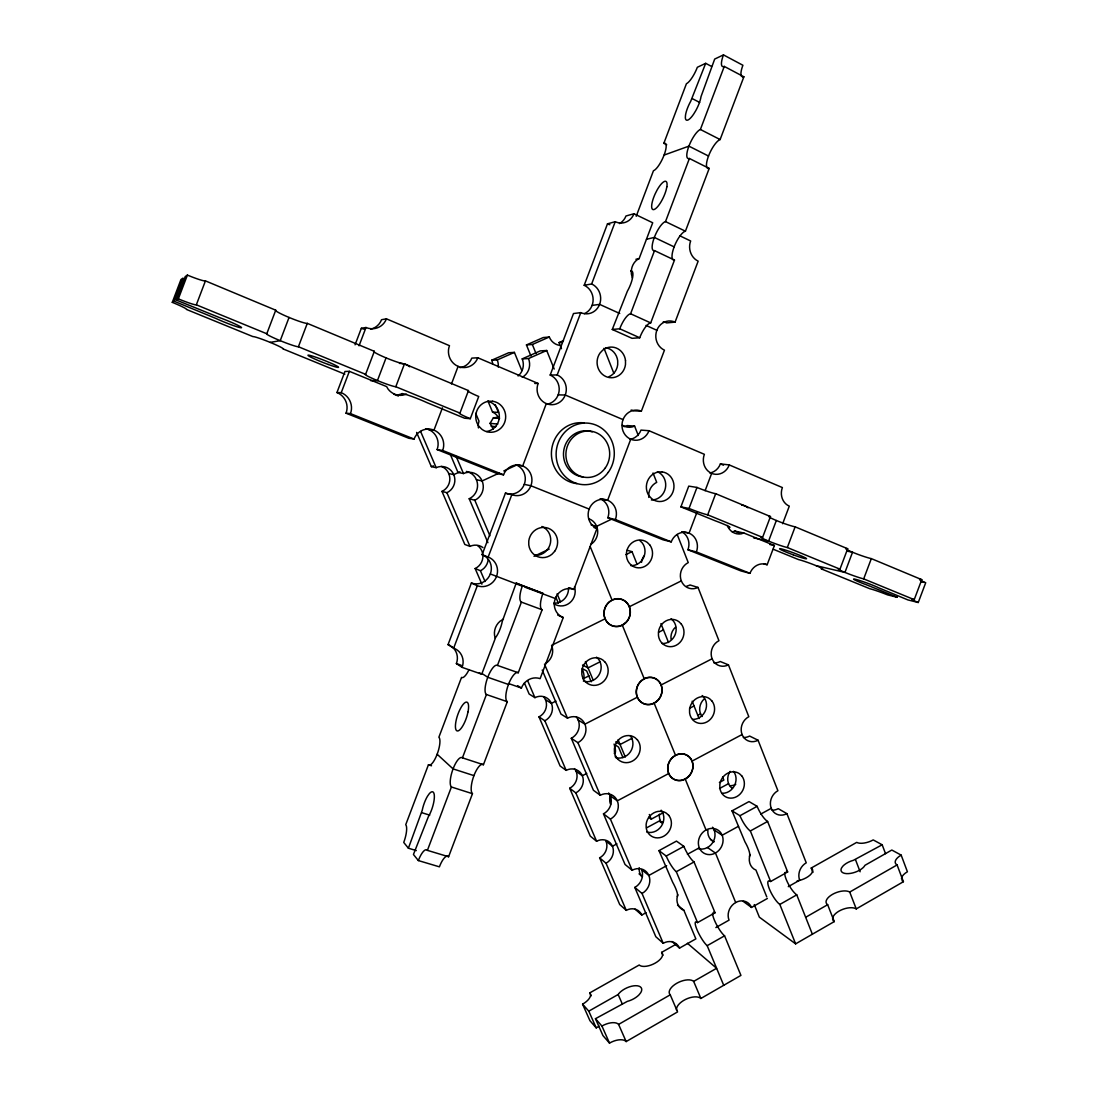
<?xml version="1.0" encoding="UTF-8"?>
<svg xmlns="http://www.w3.org/2000/svg" width="1098" height="1098" viewBox="0 0 1098 1098"><rect width="100%" height="100%" fill="white"/><g stroke="black" fill="none" stroke-linecap="round" stroke-linejoin="round"><path stroke-width="1.5" d="M416.307 850.593L408.401 848.219L422.222 810.324A15.331 4.557 -72.1 0 1 427.493 796.228L429.153 793.868A15.331 4.557 -72.1 0 1 434.355 797.313A15.331 4.557 -72.1 0 1 428.371 816.665L413.438 854.477L418.352 860.571L439.406 866.83A15.784 4.968 -72.9 0 1 448.602 856.742L472.469 793.689A15.633 5.023 -71.8 0 1 473.938 775.627A15.633 5.023 -71.8 0 1 483.436 764.716L507.303 701.704A15.523 5.051 -70.7 0 1 508.456 684.466A15.523 5.051 -70.7 0 1 518.27 672.731L542.11 609.761A15.482 5.065 -69.5 0 1 542.947 593.373L516.211 583.12L502.308 621.276A15.139 4.612 -70 0 1 496.969 635.55L495.198 638.171M677.823 894.637L677.013 898.04A13.56 11.913 -56.7 0 0 681.94 909.377L683.876 910.269L695.858 938.886L679.538 948.096A13.615 11.886 -54.3 0 0 663.219 943.278L655.808 936.704L634.809 887.417A13.588 12.119 -55 0 0 641.548 869.616L648.836 875.463L666.651 865.691M750.154 854.491L749.358 857.854A13.327 11.639 -60.6 0 0 754.065 869.122L755.932 870.028L766.747 896.874M847.725 551.251L852.57 552.253A14.645 1.194 20 0 0 871.332 558.621L921.771 579.662A14.48 1.139 19.8 0 0 925.71 582.736L918.257 602.5A14.48 0.947 20 0 1 914.222 599.645L863.687 578.893A14.645 1.002 20.2 0 1 844.911 572.401A14.645 1.002 20.2 0 1 839.97 569.148L787.321 547.531A14.864 1.043 20.4 0 1 768.559 541.081A14.864 1.043 20.4 0 1 762.602 537.375L770.467 516.554L715.69 493.702A15.125 1.304 20.5 0 1 696.969 487.43L688.748 486.126L680.897 506.878L715.333 520.836A14.576 1.016 20.5 0 1 727.645 525.901A14.576 1.016 20.5 0 1 728.509 527.314M770.467 516.554A14.864 1.249 20.3 0 0 776.341 520.493L768.6 541.094L753.64 537.869M681.721 531.72A14.521 13.382 -75.3 0 1 687.924 549.755L740.944 570.946L749.961 573.334A14.411 12.984 -74 0 1 767.159 564.715L774.406 545.514L743.826 532.983L734.85 531.089L732.256 531.912M782.654 523.719L789.297 506.137A14.439 12.943 -79.3 0 1 782.38 487.567L729.278 464.934L720.412 463.878A14.562 13.327 -81.8 0 1 709.843 473.005M787.321 547.531L795.13 526.834L847.67 548.753A14.645 1.194 20 0 0 852.528 552.239L844.952 572.415L816.171 565.69A13.849 0.906 20.3 0 0 798.438 559.555L773.198 549.233M839.97 569.148L847.67 548.753M863.687 578.893L871.332 558.621M914.222 599.645L921.771 579.662M275.735 310.199A17.225 1.565 22 0 0 288.994 317.418A17.225 1.565 22 0 0 307.289 323.361L374.336 351.333A16.607 1.51 21.6 0 0 386.002 357.852A16.607 1.51 21.6 0 0 404.462 363.891L468.475 390.6A16.086 1.455 21.3 0 0 478.728 396.488L470.301 418.681A16.086 1.222 21.2 0 1 459.952 413.081L395.788 386.729A16.607 1.263 21.5 0 1 377.383 380.553A16.607 1.263 21.5 0 1 365.607 374.336L298.409 346.748A17.225 1.304 21.8 0 1 280.168 340.654A17.225 1.304 21.8 0 1 266.787 333.751L275.735 310.199L205.436 280.882A17.966 1.606 22.3 0 1 187.387 275.09L185.219 276.586L176.298 300.042L219.614 317.638A17.06 1.249 21.9 0 1 239.419 326.12A17.06 1.249 21.9 0 1 235.301 326.216L231.76 324.967A17.06 1.249 21.9 0 1 216.182 318.571L174.211 301.25L172.29 302.348A16.909 1.194 22 0 1 186.536 309.471L252.979 336.619A16.25 1.153 21.8 0 1 270.108 342.356A16.25 1.153 21.8 0 1 282.845 348.835L344.854 374.171M289.048 317.446L280.223 340.682L270.163 342.384M298.409 346.748L307.289 323.361M521.934 586.044L490.339 573.952A15.139 14.562 -66.1 0 0 482.104 554.71L505.437 493.153L511.819 494.649A15.358 14.713 -81.1 0 0 530.91 485.728A15.358 14.713 -81.1 0 0 522.621 465.936A15.358 14.713 -81.1 0 0 503.529 474.816L442.672 450.482A15.729 15.345 88.6 0 0 433.93 430.114A15.729 15.345 88.6 0 0 414.07 439.049L408.854 438.28L346.048 413.191A15.99 15.701 57.2 0 0 336.949 392.535L344.95 371.481L349.356 371.33L386.647 386.606L388.074 389.076A16.031 15.564 72.5 0 0 402.582 395.225L406.493 394.155M355.066 344.813L361.338 328.275L365.991 327.506A16.388 15.743 62.9 0 0 386.441 318.832L449.48 345.692A15.866 15.194 78.1 0 0 458.099 366.375L451.498 383.929M414.07 439.049L350.468 413.617A16.209 15.921 58.7 0 0 341.245 392.672L349.356 371.33M359.046 345.801L365.991 327.506M365.607 374.336L374.336 351.333M386.057 357.866L377.438 380.581L370.589 380.622M395.788 386.729L404.462 363.891M442.439 407.825L433.985 430.128L428.508 429.483M459.952 413.081L468.475 390.6M503.406 619.066L500.098 621.194A15.207 14.411 -61.2 0 0 494.539 635.371L495.322 638.295L481.72 674.199L462.093 667.364A15.413 14.686 -53 0 0 453.652 648.177L448.039 644.636L471.385 583.024A15.139 14.562 -66.1 0 0 490.339 573.952M546.886 404.256A15.248 14.439 88.3 0 0 559.115 391.012A15.248 14.439 88.3 0 0 550.18 375.049L573.485 313.548L580.787 312.628A15.578 14.48 82.8 0 0 599.604 304.366L619.725 313.479M584.438 313.63A15.372 14.301 82.4 0 0 593.126 299.548A15.372 14.301 82.4 0 0 584.191 285.288L607.482 223.841L615.237 221.7A15.729 14.329 79.3 0 0 633.944 213.753L652.706 222.77L639.118 258.62L636.922 259.924A15.441 14.137 84 0 0 631.391 274.047L632.324 277.972M453.652 648.177L477.314 585.742A15.345 14.741 -66.2 0 0 496.502 576.532A15.345 14.741 -66.2 0 0 488.185 557.043L511.819 494.649M546.31 403.611L522.689 465.964L517.789 465.127M601.635 499.041L607.633 500.276L630.746 439.227A15.084 14.027 -85.3 0 1 623.033 419.614L565.264 395.033A15.454 14.617 88.6 0 0 557.18 374.94L580.787 312.628M592.083 305.409L599.618 304.366A15.578 14.48 82.8 0 0 591.644 283.97L615.237 221.7M469.038 669.602A14.741 4.351 -70.4 0 1 461.531 677.411L438.857 737.266A14.837 4.337 -71.4 0 1 437.141 754.244A14.837 4.337 -71.4 0 1 428.426 764.798L405.738 824.694A14.974 4.296 -72.4 0 1 403.735 842.44L408.401 848.219M636.209 216.279L653.447 170.753A15.166 4.214 -64.8 0 0 664.084 155.079A15.166 4.214 -64.8 0 0 663.837 143.33L686.428 83.709A15.399 4.145 -64.1 0 0 697.34 67.28L705.685 63.327L711.531 66.429M741.397 76.27A16.292 4.776 -63.2 0 1 742.907 65.262L723.472 54.9L714.688 59.059L701.032 96.569A15.743 4.406 -64.2 0 1 695.72 110.747L693.675 114.082A15.743 4.406 -64.2 0 1 685.344 117.664L685.509 115.18A15.743 4.406 -64.2 0 1 690.738 101.222L705.685 63.327M723.472 54.9A16.388 4.612 -63.5 0 0 724.282 66.415L743.881 76.805L720.123 139.556A16.031 4.859 -64.1 0 0 708.526 156.04A16.031 4.859 -64.1 0 0 709.198 168.419L685.427 231.198A15.811 4.941 -65.1 0 0 674.145 246.872A15.811 4.941 -65.1 0 0 674.488 260.075L650.702 322.908A15.647 4.996 -66.2 0 0 639.722 337.759L632.036 338.321L612.272 329.469L627.37 291.217A15.345 4.529 -66 0 0 632.681 277.039A15.345 4.529 -66 0 0 630.664 270.918M418.352 860.571A15.88 4.804 -72.8 0 1 427.397 850.36L451.402 786.991A15.715 4.845 -71.7 0 1 453.076 768.888A15.715 4.845 -71.7 0 1 462.436 757.853L486.428 694.526A15.605 4.872 -70.6 0 1 487.773 677.274A15.605 4.872 -70.6 0 1 497.449 665.415L521.413 602.116A15.55 4.886 -69.5 0 1 522.456 585.701L516.211 583.12M612.272 329.469L619.739 328.782A15.729 4.817 -66.3 0 1 630.595 313.767L654.518 250.619A15.894 4.763 -65.3 0 1 654.339 237.429A15.894 4.763 -65.3 0 1 665.512 221.604L689.407 158.483A16.113 4.694 -64.3 0 1 688.913 146.144A16.113 4.694 -64.3 0 1 700.387 129.482L724.282 66.415M525.105 587.224L555.3 598.52A15.015 14.123 -67.5 0 0 563.247 617.529L540.12 678.646A15.07 14.096 -58.3 0 0 521.413 688.034L508.58 683.56M555.3 598.52A15.015 14.123 -67.5 0 1 573.883 589.434L597.01 528.358A15.029 14.096 -77.2 0 1 589.159 509.088L530.897 485.755L524.281 484.383A15.166 14.535 -81.3 0 1 505.437 493.153M623.033 419.614A15.084 14.027 -85.3 0 1 641.369 411.174L664.455 350.166A15.18 13.931 88.9 0 1 656.851 330.292L646.022 325.392M656.851 330.292A15.18 13.931 88.9 0 1 675.078 322.126L698.15 261.159A15.303 13.807 84.8 0 1 690.656 240.997L679.923 235.837M680.897 506.878L689.022 508.443L696.969 487.43M696.791 512.711L689.05 533.161A14.713 13.519 -75.2 0 1 696.393 551.923L749.961 573.334M705.122 490.682L711.669 473.375A14.754 13.478 -81.6 0 1 704.367 454.311L649 430.718L640.985 430.1A14.892 13.876 -85.5 0 1 630.06 439.351M689.022 508.443A15.125 1.098 20.6 0 0 707.702 514.838L715.69 493.702M172.29 302.348L180.95 279.551L183.009 278.123L174.211 301.25M176.298 300.042L178.343 298.876L187.387 275.09M178.343 298.876A17.966 1.345 22.1 0 0 196.336 304.819L205.436 280.882M493.263 429.112L490.037 423.361L493.441 417.707L499.274 417.597M676.272 944.115L661.627 952.364A13.052 6.066 -24.2 0 1 655.177 963.124A13.052 6.066 -24.2 0 1 639.214 965.005L589.804 992.866A13.3 6.204 -26 0 1 582.585 1004.162L588.789 1011.162L618.147 994.5L619.478 992.839A13.492 6.451 -25 0 1 635.687 985.702A13.492 6.451 -25 0 1 640.738 992.661L639.05 994.802A13.492 6.451 -25 0 1 627.315 1001.39L595.459 1018.697L602.953 1035.592L609.5 1043.1A13.931 7 -26.1 0 1 626.148 1041.577L677.562 1011.917L670.247 994.815A13.711 6.712 -24 0 1 676.78 983.273A13.711 6.712 -24 0 1 693.662 981.392L716.61 968.285L687.403 943.264M676.629 1010.38A13.67 6.849 -24.1 0 1 685.577 999.4A13.67 6.849 -24.1 0 1 700.881 998.466L740.93 975.395L724.57 935.812A13.972 3.061 61 0 1 716.582 924.722A13.972 3.061 61 0 1 712.575 913.138M754.271 904.601L759.363 917.173L795.625 943.855L834.274 921.593A13.286 6.451 -20 0 1 838.982 911.134A13.286 6.451 -20 0 1 856.248 908.911L903.407 881.708L897.093 864.936A13.217 6.121 -18.5 0 1 901.17 855.122L891.809 850.03L864.977 865.306L864.002 866.747A12.943 5.929 -19.7 0 1 848.507 873.61A12.943 5.929 -19.7 0 1 841.466 868.12L842.729 866.295A12.943 5.929 -19.7 0 1 853.407 860.31L882.174 844.787L885.537 853.681M595.459 1018.697L601.937 1026.04A13.972 6.876 -26 0 1 618.599 1024.407L670.247 994.815M805.658 917.283L827.659 904.697A13.327 6.313 -20.1 0 1 832.449 894.39A13.327 6.313 -20.1 0 1 849.728 892.056L897.093 864.936M582.585 1004.162L589.955 1020.715L596.214 1027.879L599.137 1026.205M723.719 985.318L707.181 945.68L724.57 935.812M795.625 943.855L779.827 904.45L796.75 894.843L812.369 934.192M797.162 880.857A12.682 5.737 -20.8 0 0 810.008 875.12A12.682 5.737 -20.8 0 0 811.216 868.038L856.701 842.386A12.572 5.572 -19.3 0 0 873.212 839.915L882.174 844.787M715.855 927.577L729.045 920.124A13.368 11.611 -58 0 1 735.674 902.529L715.457 853.009A13.519 11.954 -59.4 0 0 718.298 830.321A13.519 11.954 -59.4 0 0 698.465 841.123A13.519 11.954 -59.4 0 0 715.402 853.05L707.483 847.519M735.674 902.529A13.368 11.611 -58 0 1 751.499 907.442L767.392 898.466M788.282 886.649L799.687 880.198A13.149 11.337 -61.5 0 1 806.248 862.822L786.909 813.632L778.221 808.663A13.149 11.556 -63.2 0 1 772.114 810.173M707.181 945.68A14.027 2.91 61.2 0 1 697.024 929.745A14.027 2.91 61.2 0 1 697.546 922.595L715.045 912.767L694.032 861.957A14.027 3.17 61.6 0 1 683.862 846.38L676.464 841.109L658.992 850.634L672.649 882.216A13.67 2.827 61.6 0 1 677.397 893.676L677.562 895.364A13.67 2.827 61.6 0 1 677.246 896.311M779.827 904.45A13.835 3.541 60.5 0 1 769.382 888.968A13.835 3.541 60.5 0 1 770.631 881.516L787.65 871.949L767.598 821.455A13.835 3.816 61 0 1 757.14 806.33L749.028 801.581L732.023 810.846L744.979 841.905A13.478 3.431 61.1 0 1 749.66 853.379L749.742 855.177A13.478 3.431 61.1 0 1 749.33 856.262M616.911 843.84L612.437 846.27L605.972 841.095A12.792 11.529 -54.3 0 1 599.632 857.854L619.711 904.532L626.272 910.366A12.805 11.323 -53.6 0 1 641.795 915.032L646.022 912.699M697.546 922.595L676.313 871.716L694.032 861.957M770.631 881.516L750.359 830.953L767.598 821.455M687.417 854.299L699.289 847.793M738.529 826.272L722.168 835.249L714.112 829.951M760.845 814.03L771.263 808.32M658.992 850.634L666.212 856.028L683.862 846.38M732.023 810.846L739.97 815.704L757.14 806.33M646.804 827.727L660.255 820.467M719.547 788.488L728.564 783.629M648.575 817.255L651.265 819.149L663.11 812.781M719.396 782.476L723.843 780.088L722.58 776.931M668.737 773.514L617.309 800.84A13.903 12.6 -56.3 0 1 610.406 819.094L632.16 870.261A13.752 12.229 -55.1 0 1 648.836 875.435A13.752 12.229 -55.1 0 1 642.028 893.47L663.219 943.278M692.056 761.12L742.083 734.535A13.451 11.982 -65.7 0 1 748.822 716.706L728.441 664.853L720.206 661.504A13.464 12.202 -68.9 0 1 713.865 662.863M586.744 773.417L582.324 775.737L576.107 771.29M697.587 715.388L700.551 713.837M632.16 738.227L620.082 744.526L615.758 741.864M689.517 708.32L694.046 705.959M637.348 697.203L584.905 724.172A14.068 12.984 -58.3 0 1 577.905 742.673L600.263 795.254A13.903 12.6 -56.3 0 1 617.296 800.813L610.296 795.817M661.12 684.974L712.108 658.759A13.629 12.325 -68.9 0 1 718.943 640.697L698.012 587.43A13.821 12.654 -73.3 0 1 681.323 580.883L629.332 606.741M555.931 701.087L551.429 703.379A13.203 12.311 -57.6 0 1 544.841 720.755L566.156 770.371A13.066 11.968 -55.6 0 1 582.311 775.71A13.066 11.968 -55.6 0 1 575.832 792.893L596.598 841.26A12.943 11.639 -54.4 0 1 612.423 846.242A12.943 11.639 -54.4 0 1 606.027 863.22L626.272 910.366M589.008 675.819L582.997 678.852A20.244 4.461 63.4 0 0 583.491 672.621L582.324 668.6L586.716 671.002L591.232 681.803M600.112 661.792L588.048 667.872L582.53 665.031M658.924 632.132L663.453 629.84M605.094 618.792L551.594 645.363A14.233 13.382 -61.6 0 1 545.555 663.535M625.86 554.641L632.023 551.649L637.046 564.166M534.026 556.329L549.192 549.069M611.806 519.066L596.667 526.326L591.095 524.913M499.137 473.101L482.118 480.951L476.408 479.702M503.776 470.96L516.156 465.25M459.938 471.811L453.762 474.638L448.753 473.54M518.105 375.969A14.576 13.862 83.5 0 0 522.209 358.868L540.216 350.907L546.708 350.495L554.188 369.052M561.476 348.684L559.033 342.576L563.48 340.613M522.209 358.868L528.495 358.566L546.708 350.495M492.645 363.658A13.67 13.08 81.2 0 0 491.712 360.213L508.69 352.746L514.399 352.389L521.838 370.602M530.91 355.944L526.45 344.937L543.222 337.553L549.302 337.017A13.684 12.833 83.9 0 0 559.596 345.348M491.712 360.213L497.229 359.952L514.399 352.389M526.45 344.937L532.352 344.484L549.302 337.017M664.084 155.079L688.913 146.144L708.526 156.04M743.826 532.983L741.205 533.834A14.576 13.231 -77.5 0 1 727.301 525.407M633.944 213.753L625.956 215.99A15.509 14.164 79.1 0 1 619.464 223.58M397.49 395.047L401.36 393.99M646.502 239.268L654.339 237.429L674.145 246.872M635.92 259.265L639.118 258.62M386.441 318.832L381.528 319.71A16.168 15.523 62.2 0 1 370.74 329.139M584.191 285.288L591.644 283.97M675.078 322.126L666.692 322.908A14.988 13.766 88.6 0 0 663.219 321.879M559.033 342.576L562.396 342.329M558.196 394.868L565.264 395.033A15.454 14.617 88.6 0 1 546.255 403.584A15.454 14.617 88.6 0 1 538.13 383.476L477.822 357.77L471.783 358.113A15.66 15.001 77.5 0 1 460.089 367.638M550.18 375.049L557.18 374.94M534.753 383.463L538.13 383.476M336.949 392.535L341.245 392.672M641.369 411.174L633.422 410.803A14.892 13.876 -85.5 0 0 631.117 410.048M488.061 401.292L492.535 412.052L498.451 412.436L495.225 404.64M638.281 435.481L634.603 426.106L627.178 425.571A14.109 13.149 -86.7 0 1 623.87 426.587M493.441 417.707L499.659 418.187M470.301 418.681L464.578 418.214L426.985 402.65A15.866 1.167 21.4 0 0 412.56 396.735L408.978 395.472A15.866 1.167 21.4 0 0 402.321 394.306M490.037 423.361L497.778 424.061M491.149 426.202L495.802 426.642M346.048 413.191L350.468 413.617M496.145 417.364L498.451 417.707M425.969 428.714A15.523 15.152 87.8 0 1 437.1 449.562L442.672 450.482M503.529 474.816L497.229 473.581L437.1 449.562M416.609 432.406L431.349 466.664L436.167 467.679A13.711 13.354 -82 0 1 453.749 474.611A13.711 13.354 -82 0 1 446.9 492.7L469.958 546.379A13.519 13.011 -67.6 0 1 482.969 547.573M489.928 535.783L474.803 500.235A14.631 14.164 -80.3 0 0 482.104 480.924A14.631 14.164 -80.3 0 0 463.466 473.554L457.976 472.401L449.947 453.556M769.767 544.498L774.406 545.514M921.249 581.734L924.228 582.407M683.464 531.871L689.05 533.161A14.713 13.519 -75.2 0 0 671.235 541.863L663.055 539.818L607.812 517.748A14.837 13.945 -77.3 0 0 600.126 498.739M607.812 517.748L615.388 519.532L671.235 541.863M764.098 563.947L767.159 564.715M918.257 602.5L907.936 599.933L878.578 587.773A14.15 0.92 20.1 0 0 867.214 583.107L863.728 581.858A14.15 0.92 20.1 0 0 853.928 579.47L855.177 580.169A14.15 0.92 20.1 0 0 866.418 584.781L897.327 597.298L887.486 594.855A13.684 0.865 20.1 0 0 869.74 588.693L821.194 568.846A13.849 0.906 20.3 0 0 816.143 565.676M687.924 549.755L696.393 551.923M594.059 527.589L597.01 528.358M441.465 466.403A13.547 13.217 -82.4 0 1 441.972 491.382L446.9 492.7M466.376 471.413A14.452 13.999 -80.5 0 1 469.203 498.739L474.803 500.235M627.123 550.263L632.023 551.649M427.397 850.36L448.602 856.742M698.012 587.43L690.024 584.973A13.643 12.531 -73.3 0 1 686.854 586.058M421.852 812.712L429.73 815.141M451.402 786.991L472.469 793.689M473.938 775.627L453.076 768.888L437.141 754.244M428.426 764.798L431.514 765.786M462.436 757.853L483.436 764.716M486.428 694.526L507.303 701.704M451.415 646.365A15.207 14.507 -52.7 0 1 456.384 663.576L461.229 665.278M508.456 684.466L487.773 677.274L482.022 673.541M497.449 665.415L518.27 672.731M521.413 602.116L542.11 609.761M469.958 546.379L464.811 544.457L441.972 491.382M522.456 585.701L542.947 593.373M569.642 587.814L573.883 589.434M482.104 554.71L488.185 557.043M734.85 531.089L739.393 532.942M393.702 394.141L398.382 396.049M196.336 304.819L266.787 333.751M707.702 514.838L762.602 537.375M477.685 545.637A13.354 12.888 -67.5 0 1 475.159 568.531L480.416 570.74L485.041 581.501M720.412 463.878L723.5 465.195M557.715 615.072L563.247 617.529M619.739 328.782L639.722 337.759M630.595 313.767L650.702 322.908M471.385 583.024L477.314 585.742M654.518 250.619L674.488 260.075M665.512 221.604L685.427 231.198M786.909 813.632A13.3 11.666 -63.3 0 1 771.249 808.293A13.3 11.666 -63.3 0 1 777.906 790.725L758.059 740.23L749.591 736.044A13.3 11.872 -65.6 0 1 743.373 737.485M663.837 143.33L666.733 144.785M689.407 158.483L709.198 168.419M700.387 129.482L720.123 139.556M692.303 98.642L699.659 102.443M492.535 412.052L494.718 413.287A14.494 13.945 89.5 0 1 499.247 419.107M545.486 699.714L551.429 703.379A13.203 12.311 -57.6 0 0 534.918 697.655L529.154 694.032L524.419 683.011M578.193 720.014L584.905 724.172A14.068 12.984 -58.3 0 0 567.488 718.161L560.954 714.071L542.206 670.068M517.57 685.632L521.413 688.034M613.974 744.142L618.545 747.093L622.937 757.606M479.346 672.662L481.72 674.199M543.839 696.956A13.052 12.188 -57.4 0 1 538.994 716.884L544.841 720.755M576.45 717.09A13.89 12.847 -58.2 0 1 571.276 738.295L577.905 742.673M456.384 663.576L462.093 667.364M710.475 839.311L714.18 841.809L712.41 840.958A12.558 11.104 -60.2 0 1 707.881 830.266M566.156 770.371L560.104 765.979L538.994 716.884M600.263 795.254L593.428 790.272L571.276 738.295M743.209 901.376L751.499 907.442M574.501 768.614A12.929 11.858 -55.5 0 1 569.697 788.254L575.832 792.893M608.594 792.989A13.739 12.476 -56.2 0 1 603.475 813.851L610.406 819.094M639.036 873.857L642.412 876.602M677.521 905.109L683.876 910.269M596.598 841.26L590.285 836.127L569.697 788.254M632.16 870.261L625.037 864.469L603.475 813.851M599.632 857.854L606.027 863.22M634.809 887.417L642.028 893.47M635.083 909.171L641.795 915.032M671.976 941.494L679.538 948.096M596.475 657.18L598.314 658.924A13.849 12.874 -63.1 0 1 598.63 675.476A13.849 12.874 -63.1 0 1 583.367 681.062M702.144 695.528L703.887 697.203A13.478 12.202 -65 0 1 704.93 711.737A13.478 12.202 -65 0 1 692.646 719.382M671.098 618.764L673.458 621.084A13.643 12.531 -68.7 0 1 674.57 635.92A13.643 12.531 -68.7 0 1 662.053 643.51M639.791 540.49L642.22 542.892A13.835 12.874 -74.1 0 1 643.387 558.045A13.835 12.874 -74.1 0 1 630.623 565.566M589.804 992.866L591.136 995.845M601.937 1026.04L609.5 1043.1M588.789 1011.162L596.214 1027.879M618.599 1024.407L626.148 1041.577M618.147 994.5L622.141 1003.599M420.603 431.445L436.167 467.679M527.63 680.678L534.918 697.655M475.159 568.531L481.898 584.191M456.219 456.521L463.466 473.554M544.498 664.112L567.488 718.161M469.203 498.739L487.91 542.659M661.627 952.364L662.89 955.329M693.662 981.392L700.881 998.466M557.098 593.812L560.392 601.69M585.412 661.572L593.277 680.389M618.119 739.832L625.27 756.961M649.316 814.496L651.265 819.149M555.835 597.188L558.36 603.241M475.722 413.356L478.989 421.152L478.33 424.075A14.686 14.109 90 0 0 478.44 427.918M590.216 546.639L612.121 600.222M622.346 625.229L644.279 678.893M654.161 703.255A13.835 12.654 -64.3 0 1 636.442 690.244A13.835 12.654 -64.3 0 1 657.057 679.717A13.835 12.654 -64.3 0 1 654.161 703.255L675.572 755.438M685.248 779.113L706.028 829.951M532.352 344.484L536.03 353.583M660.941 623.595L668.545 642.536M692.138 701.21L699.124 718.586M827.659 904.697L834.274 921.593M811.216 868.038L812.932 872.443M604.01 348.272L613.837 373.293M653.022 472.991L656.714 482.365A14.027 12.984 -79.1 0 0 648.794 497.421M677.192 534.465L688.254 562.615A13.821 12.654 -73.3 0 0 681.323 580.883M849.728 892.056L856.248 908.911M855.575 859.871L860.132 871.771M901.17 855.122L907.415 871.771A13.176 6.245 -18.4 0 0 901.499 878.963M614.358 745.501L615.058 747.958A20.038 4.337 62.8 0 1 614.304 753.475M795.13 526.834A14.864 1.249 20.3 0 1 776.341 520.493M743.881 76.805A16.292 4.776 -63.2 0 1 742.399 77.038M582.75 476.916A23.14 21.795 -83.5 0 1 564.001 449.164A23.14 21.795 -83.5 0 1 592.22 431.885M576.958 483.642A30.579 28.836 -83.6 0 1 551.621 449.933A30.579 28.836 -83.6 0 1 583.944 422.881M713.782 912.054A13.972 3.061 61 0 1 715.045 912.767M676.313 871.716A14.082 3.02 61.7 0 1 666.212 856.028M903.407 881.708A13.176 6.245 -18.4 0 1 902.048 880.5M750.359 830.953A13.89 3.665 61.2 0 1 739.97 815.704M796.75 894.843A13.78 3.678 60.4 0 1 788.433 884.151A13.78 3.678 60.4 0 1 784.782 872.567M786.264 871.332A13.78 3.678 60.4 0 1 787.65 871.949M477.822 357.77A15.866 15.194 78.1 0 1 458.099 366.375M516.156 464.852A15.166 14.535 -81.3 0 1 524.281 484.383M649 430.718A15.084 14.027 -85.3 0 1 630.691 439.214M589.159 509.088A15.029 14.096 -77.2 0 1 607.578 500.249A15.029 14.096 -77.2 0 1 615.388 519.532M487.718 401.223A15.386 14.782 88.1 0 1 486.606 431.487M399.48 363.397A16.031 15.564 72.5 0 1 409.691 366.773M363.973 329.126A16.168 15.523 62.2 0 1 361.338 328.275M605.671 347.709A15.111 14.096 88.5 0 1 617.707 360.844L617.694 364.769A15.111 14.096 88.5 0 1 609.088 376.669M609.857 224.706A15.509 14.164 79.1 0 1 607.482 223.841M729.278 464.934A14.754 13.478 -81.6 0 1 711.628 473.362M657.441 471.701A14.699 13.629 -80 0 1 665.374 488.253A14.699 13.629 -80 0 1 651.375 499.988M741.644 505.066A14.576 13.231 -77.5 0 1 747.958 507.798M541.918 526.491A14.974 14.26 -73.1 0 1 547.778 549.137L545.157 551.965A14.974 14.26 -73.1 0 1 534.602 555.259M448.039 644.636A15.207 14.507 -52.7 0 1 450.345 645.693M630.17 735.578A13.698 12.503 -60 0 1 630.43 751.801A13.698 12.503 -60 0 1 615.47 757.538M712.533 827.219A13.354 11.845 -59.4 0 1 712.492 842.907A13.354 11.845 -59.4 0 1 698.108 848.576M733.505 771.331A13.327 11.858 -62.4 0 1 734.493 785.564A13.327 11.858 -62.4 0 1 722.443 793.278M758.059 740.23A13.451 11.982 -65.7 0 1 742.07 734.507M661.161 810.214A13.547 12.147 -58 0 1 661.38 826.121A13.547 12.147 -58 0 1 646.708 831.996M574.487 586.799A14.205 13.396 -68.3 0 1 569.711 602.871A14.205 13.396 -68.3 0 1 553.763 603.598M568.49 587.801A14.027 13.245 -68.3 0 1 553.776 603.173M528.495 358.566A14.768 14.027 83.9 0 1 522.291 377.273M589.351 518.956A14.205 13.382 -75.1 0 1 597.696 531.061A14.205 13.382 -75.1 0 1 590.614 544.498M728.441 664.853A13.629 12.325 -68.9 0 1 712.108 658.731M634.603 426.106A14.288 13.3 -86.5 0 1 622.36 425.187M732.16 788.282A12.531 11.131 -63 0 1 730.101 771.359M702.075 716.527A12.668 11.419 -65.5 0 1 704.257 698.891M661.806 823.102A12.723 11.378 -59 0 1 659.431 814.222M662.588 822.073A12.586 11.282 -58.9 0 1 659.651 821.565M641.74 876.52A12.764 11.351 -56.2 0 1 639.242 867.749M610.653 804.381A12.888 11.666 -57.5 0 1 609.774 801.32L609.706 798.054A12.888 11.666 -57.5 0 1 610.474 794.815M735.756 784.315A12.394 11.035 -62.9 0 1 729.95 785.701M488.171 559.747A13.519 13.011 -67.6 0 1 480.416 570.74M431.349 466.664A13.547 13.217 -82.4 0 1 433.532 465.895M497.229 359.952A13.835 13.217 81.6 0 1 498.231 367.02M671.029 639.146A12.819 11.721 -68.8 0 1 675.572 627.123M641.534 562.313A12.984 12.023 -73.5 0 1 643.922 556.013M615.058 756.097A19.956 4.268 62.5 0 1 617.364 758.608M625.503 360.556L625.489 364.536A15.317 14.26 88.7 0 1 605.808 376.504A15.317 14.26 88.7 0 1 600.084 352.966L602.747 350.152A15.317 14.26 88.7 0 1 625.503 360.556M666.87 186.77L666.157 189.995A15.523 4.474 -65 0 1 654.092 209.512A15.523 4.474 -65 0 1 655.286 193.591L657.098 190.036A15.523 4.474 -65 0 1 666.87 186.77M468.036 711.792L467.144 715.512A15.207 4.598 -71 0 1 456.699 730.719A15.207 4.598 -71 0 1 459.623 710.173L461.284 707.057A15.207 4.598 -71 0 1 468.036 711.792M554.641 551.361L551.978 554.229A15.18 14.425 -73 0 1 537.622 556.659A15.18 14.425 -73 0 1 528.783 544.951L528.769 540.998A15.18 14.425 -73 0 1 548.657 528.399A15.18 14.425 -73 0 1 554.641 551.361M656.879 701.169L653.955 703.118A13.835 12.654 -64.3 0 1 637.911 698.342A13.835 12.654 -64.3 0 1 641.438 680.54L644.389 678.591A13.835 12.654 -64.3 0 1 660.378 683.409A13.835 12.654 -64.3 0 1 656.879 701.169M625.05 623.184L622.072 625.133A14.013 13.025 -68.6 0 1 605.671 619.958A14.013 13.025 -68.6 0 1 609.225 601.869L612.231 599.933A14.013 13.025 -68.6 0 1 628.578 605.122A14.013 13.025 -68.6 0 1 625.05 623.184M686.044 778.427L682.942 779.882A13.67 12.298 -61.4 0 1 668.408 772.649A13.67 12.298 -61.4 0 1 674.625 755.753L677.74 754.312A13.67 12.298 -61.4 0 1 692.22 761.573A13.67 12.298 -61.4 0 1 686.044 778.427M662.135 471.907L658.526 471.975A14.892 13.78 -79.8 0 0 647.449 481.226A14.892 13.78 -79.8 0 0 649.138 495.953L651.677 498.643A14.892 13.78 -79.8 0 0 672.882 492.11A14.892 13.78 -79.8 0 0 662.135 471.907M492.645 401.25L488.734 401.25A15.592 14.974 88.6 0 0 478.92 426.271L481.706 429.126A15.592 14.974 88.6 0 0 504.572 422.634A15.592 14.974 88.6 0 0 492.645 401.25M328.22 364.454L324.349 362.999A16.415 1.208 21.6 0 1 308.305 355.121A16.415 1.208 21.6 0 1 330.059 362.793L333.394 364.289A16.415 1.208 21.6 0 1 328.22 364.454M793.305 554.861L789.846 553.557A14.343 0.974 20.3 0 1 781.323 548.904A14.343 0.974 20.3 0 1 802.46 556.453L804.656 557.468A14.343 0.974 20.3 0 1 793.305 554.861M668.709 815.347L666.335 813.179A13.711 12.27 -58.1 0 0 653.722 812.918A13.711 12.27 -58.1 0 0 646.132 824.365L646.187 827.823A13.711 12.27 -58.1 0 0 663.755 836.223A13.711 12.27 -58.1 0 0 668.709 815.347M637.43 739.874L635.001 737.623A13.862 12.641 -60.1 0 0 622.113 737.142A13.862 12.641 -60.1 0 0 614.4 748.671L614.468 752.212A13.862 12.641 -60.1 0 0 632.434 761.092A13.862 12.641 -60.1 0 0 637.43 739.874M605.286 662.327L602.802 659.98A14.027 13.011 -63.2 0 0 589.64 659.267A14.027 13.011 -63.2 0 0 581.789 670.892L581.871 674.501A14.027 13.011 -63.2 0 0 600.235 683.889A14.027 13.011 -63.2 0 0 605.286 662.327M741.795 775.929L739.517 773.761A13.478 11.968 -62.4 0 0 727.274 773.404A13.478 11.968 -62.4 0 0 719.849 784.645L719.876 788.076A13.478 11.968 -62.4 0 0 736.868 796.544A13.478 11.968 -62.4 0 0 741.795 775.929M711.929 700.977L709.596 698.726A13.643 12.311 -65.1 0 0 697.106 698.136A13.643 12.311 -65.1 0 0 689.558 709.473L689.599 712.973A13.643 12.311 -65.1 0 0 706.961 721.921A13.643 12.311 -65.1 0 0 711.929 700.977M681.254 623.98L678.866 621.646A13.807 12.668 -68.8 0 0 666.115 620.823A13.807 12.668 -68.8 0 0 658.429 632.256L658.484 635.824A13.807 12.668 -68.8 0 0 676.231 645.253A13.807 12.668 -68.8 0 0 681.254 623.98M649.728 544.869L647.285 542.439A14.013 13.011 -74 0 0 634.26 541.369A14.013 13.011 -74 0 0 626.45 552.898L626.505 556.535A14.013 13.011 -74 0 0 644.65 566.486A14.013 13.011 -74 0 0 649.728 544.869M605.218 468.05A23.25 21.878 -83.4 0 0 590.573 431.157A23.25 21.878 -83.4 0 0 567.597 463.507A23.25 21.878 -83.4 0 0 605.218 468.05M608.333 472.25A30.854 29.07 -83.5 0 0 588.94 423.252A30.854 29.07 -83.5 0 0 558.36 466.128A30.854 29.07 -83.5 0 0 608.333 472.25M685.193 779.155A13.67 12.298 -61.4 0 0 688.089 756.028A13.67 12.298 -61.4 0 0 667.872 766.692A13.67 12.298 -61.4 0 0 685.193 779.155M622.278 625.27A14.013 13.025 -68.6 0 0 625.174 601.292A14.013 13.025 -68.6 0 0 604.147 611.668A14.013 13.025 -68.6 0 0 622.278 625.27"/></g></svg>
